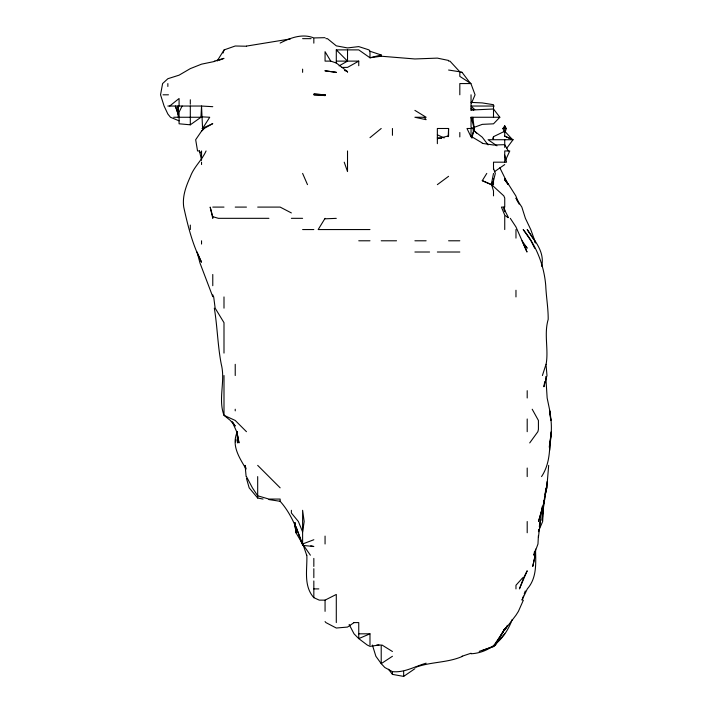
<?xml version="1.0" encoding="UTF-8"?>
<svg xmlns="http://www.w3.org/2000/svg" width="712" height="712" viewBox="0 0 712 712"><rect width="100%" height="100%" fill="white"/><g stroke="black" fill="none" stroke-linecap="round" stroke-linejoin="round"><path stroke-width="1.07" d="M547.012 481.713L546.798 487.836L543.657 502.129M543.87 501.106L542.161 520.499L542.597 516.423M448.195 136.66L448.587 128.489L437.355 128.489L437.355 143.664M535.54 549.086C535.762 562.872 537.186 577.601 527.316 588.904L522.003 600.127L523.471 596.051M543.834 501.106L542.651 521.522L538.423 531.357M538.423 535.477L537.969 543.986L533.866 555.209L534.561 551.133M544.991 493.959L546.184 487.836L544.858 499.067L538.53 521.522L541.698 510.29L538.423 537.293M544.101 501.106L542.936 513.352M549.655 450.438L551.337 431.686L549.246 447.18M548.685 465.372L546.798 487.836L545.018 494.982M546.104 364.313C548.792 349.405 543.799 334.231 548.196 319.394C548.276 308.1 546.22 296.966 545.748 285.708C544.11 265.256 536.261 245.391 523.187 229.558L530.404 239.953M538.575 531.731L538.877 529.692M539.331 526.631L540.096 521.522M472.341 120.319L472.83 117.258L474.237 128.489L472.029 137.674M544.724 381.668L543.897 386.767L546.985 375.536L546.015 364.313L542.402 375.536M541.645 266.306C545.063 251.897 534.534 240.549 527.2 229.558L533.982 239.917M310.77 545.819L313.832 546.513L302.609 545.383L302.609 543.986L310.387 555.209M493.505 173.408L491.289 184.639L493.505 184.639L493.505 178.65M237.345 431.686C231.062 445.534 239.33 457.54 246.103 469.066M235.494 441.894L236.01 439.856M471.629 137.674L474.237 128.489L471.041 117.258L499.833 117.258L493.505 109.007L471.041 110.04M541.512 509.276L542.428 506.214M223.016 53.053L224.164 49.884L235.227 46.004L246.459 46.227M505.048 132.316L506.312 128.489L504.737 125.819L502.93 128.489L504.372 132.316M524.201 594.004L525.305 590.942M512.177 619.529C505.707 637.596 491.138 652.735 471.041 653.767M492.659 138.707L493.505 136.668L504.737 131.222L512.596 139.721L504.737 136.152L504.737 125.819M471.451 103.302L475.064 94.803L470.917 83.571L459.818 76.371L459.818 72.339L462.052 72.339L470.543 83.571M523.382 600.127L518.416 611.359L515.969 615.212L504.737 629.88L507.612 625.323L494.155 645.045M505.654 159.942L509.792 150.953L504.737 150.953L504.737 162.176M479.212 651.355L493.505 646.656L495.561 645.045L504.31 629.328M182.112 106.035L179.077 112.131L179.077 123.79L190.309 124.814L201.54 116.839L209.728 117.258L203.169 127.555M541.556 476.604C548.213 466.6 549.744 454.657 549.815 442.917C552.12 432.291 551.72 421.335 549.655 410.708L550.821 420.454L549.655 410.032L547.154 397.999L545.793 376.559M502.191 633.822L504.737 628.732L495.997 643.319M206.071 150.953C201.914 160.334 193.842 166.884 190.309 176.79C185.974 186.321 182.192 196.45 183.74 207.094C187.897 225.989 192.569 244.901 201.54 262.203L197.046 252.012L200.063 263.244L212.772 296.708M493.505 168.433L495.329 173.408L493.505 180.741L491.289 184.639L482.273 180.67L486.777 173.408M325.064 218.326L318.175 229.558L369.982 229.558M217.08 61.116L223.995 50.027M201.54 131.133L204.139 128.489L202.021 128.489L212.772 123.621L204.139 128.489L201.54 131.133L195.675 139.721L197.544 150.953L199.422 150.953L200.481 152.822M529.71 442.917L537.88 431.686L538.423 429.363L538.423 420.454L532.193 409.231M506.65 148.354L513.041 139.721L504.737 136.152M504.737 633.822L493.505 646.327M522.777 577.672L515.969 585.255L515.969 588.904M499.833 117.258L493.505 123.826L482.273 124.36L474.112 127.368M494.884 645.045L493.505 646.184L482.273 650.581M369.982 137.656L381.214 128.489M169.696 106.035L179.077 98.505L179.077 106.035M437.355 184.639L448.587 176.318M494.368 171.761L504.737 164.561M354.024 622.591L347.518 627.067L336.295 628.029L325.909 622.591L325.064 621.576M388.44 669.227L392.445 674.38L403.668 676.4L414.9 668.693M392.445 656.277L381.214 663.637L375.883 656.277L372.394 645.045M339.099 65.887L347.518 61.116L347.518 49.884M358.75 65.735L358.75 61.116L347.518 67.391L341.395 67.435M306.845 555.209C307.362 569.591 303.276 585.745 313.832 597.671L319.243 600.127L325.064 600.127L336.295 594.44L336.295 622.591M280.145 43.067C290.469 37.798 302.404 33.304 313.832 37.932L325.064 37.674M376.799 645.045L381.214 645.045L381.214 663.637L384.827 667.509L392.445 671.647C404.576 672.84 414.856 666.405 426.132 663.183M369.982 645.045L369.982 633.822L358.75 638.62L354.033 633.822L349.147 624.46M219.056 60.324L223.995 58.357L214.312 61.116M462.64 656.277C447.812 662.934 431.063 661.644 415.924 667.215M302.609 543.986L313.832 539.74M461.919 656.277L471.041 653.242M437.355 138.796L448.587 135.867L448.587 128.489M325.865 38.653L327.458 38.653L336.295 45.853L347.518 47.927L358.75 46.6L368.958 49.884L369.982 51.246L369.982 57.779L381.214 56.221L381.214 54.993L369.982 57.779L358.75 49.884L336.295 49.884L336.295 63.234M246.459 46.102L290.354 38.938M378.953 645.045L369.982 646.362L367.276 645.045L358.75 638.62L358.75 622.591L353.464 622.591M214.926 61.383L201.54 64.16L190.309 68.619L179.077 75.169L167.854 78.721L162.594 83.571L160.547 94.803L164.089 106.035L167.854 114.027L170.462 117.258L179.077 120.844M325.064 218.815L336.295 218.362M302.609 38.653L311.091 38.653M330.751 61.116L325.064 61.116L325.064 51.691L330.751 61.116L336.295 62.994L347.518 71.6L347.518 72.339M336.295 61.116L347.518 61.116L336.295 49.884M347.848 61.116L358.75 61.116M448.587 61.116L449.948 61.116L459.818 71.796L462.052 72.339M470.917 83.571L459.818 83.571L459.818 94.803M163.03 94.803L168.459 94.803M325.064 94.803L313.832 94.803L325.064 95.595L325.064 94.803L313.832 94.037L324.903 94.803L325.064 95.595M167.854 106.035L201.54 106.035L212.772 106.693M494.235 106.035L471.041 106.035L474.788 109.639M173.684 117.258L178 117.258M179.077 117.258L200.944 117.258L201.54 106.035L202.573 128.489M502.93 128.489L506.312 128.489M513.041 139.721L488.094 139.721L496.958 145.835M212.772 207.094L223.995 207.094M235.227 207.094L246.459 207.094M257.682 207.094L280.145 207.094L291.377 212.933M268.913 218.326L218.388 218.326L212.772 216.679L210.174 207.094L212.772 218.326L212.772 216.679M291.377 218.326L302.609 218.326M302.609 229.558L313.832 229.558M358.75 240.79L369.982 240.79M381.214 240.79L396.531 240.79M414.9 240.79L426.132 240.79M448.587 240.79L459.818 240.79M414.9 252.012L429.576 252.012M437.355 252.012L459.818 252.012M313.832 588.904L318.834 588.904M358.75 633.822L369.982 633.822M471.041 102.394L482.273 102.92L493.505 104.7L493.505 117.258M381.214 56.221L414.9 58.962L437.355 58.117L448.587 60.458M482.273 143.37L493.505 145.017L504.737 144.669L508.288 150.953M268.913 499.566L280.145 501.301C290.879 513.245 296.548 528.215 302.191 542.962M448.587 70.025L458.795 71.636M437.355 137.638L441.636 138.475M246.459 478.384L249.164 487.836L257.682 498.017L263.048 499.067M369.982 51.246L381.214 54.993M344.457 70.479L347.518 71.6M482.273 180.67L491.574 184.639L503.811 195.871L504.737 197.998L504.737 207.094L501.417 207.094L504.737 215.122L504.737 229.558M437.355 134.826L444.163 137.941M482.273 142.996L471.041 136.304L472.038 138.012M414.9 110.369L426.132 117.258L414.9 117.258L426.132 119.696L424.263 117.258M382.033 645.045L392.445 651.507M471.041 108.277L473.64 110.262M472.777 129.833L482.273 137.22L488.094 144.901M505.556 215.763L508.012 217.685M246.459 431.686L235.227 420.454L223.995 415.31C217.854 399.023 225.615 381.045 221.281 364.313C217.694 345.721 217.409 326.808 214.321 308.163M257.682 465.372L280.145 487.836M473.622 130.038L476.506 133.135M525.136 245.987L527.2 248.212L522.047 240.79L527.014 252.012L515.969 226.941L510.29 218.326M232.824 422.323L235.227 426.061L230.35 420.454L223.995 415.31L223.995 375.536M302.057 543.042L295.978 532.754L294.652 522.546M246.459 476.604L252.413 487.836L257.682 495.792L268.913 499.067L280.145 499.067L280.145 501.301M508.377 217.427L504.737 210.263L503.954 207.094L503.989 210.156M530.938 240.79L534.721 248.274M517.909 202.119L515.969 198.141L521.843 207.094L525.394 218.326L530.76 229.558L535.531 242.828M499.851 167.792L507.754 183.767L504.737 178.614L508.421 184.639L504.737 179.94L508.697 184.639L515.808 195.871L519.146 204.148M307.486 184.639L302.609 173.408M232.067 421.451L236.669 431.686L238.983 442.917L237.826 435.771M212.772 294.866L213.689 296.931L215.157 308.163L223.995 322.678L223.995 353.081M303.178 545L306.676 555.209M492.401 181.578L493.505 184.639M178.329 114.276L175.348 106.035L178.4 115.219M301.995 543.986L296.103 526.631M344.216 162.176L347.518 171.565L347.518 150.953M534.543 240.79L535.246 242.828M491.574 184.639L493.505 190.923L493.505 195.871M245.907 468.149L245.079 465.372L246.138 476.604M504.737 155.18L506.57 162.176L493.505 162.176L493.505 169.305M199.422 150.953L201.54 159.96M237.497 433.733L237.167 431.686L237.479 442.917M294.759 522.546L295.978 532.754L294.901 522.546M178.561 112.158L177.938 106.035L178.249 117.258M527.2 390.692L527.2 397.999M527.2 418.976L527.2 431.686M527.2 468.015L527.2 476.604M527.2 521.522L527.2 532.754M515.969 229.558L515.969 238.12M515.969 290.247L515.969 296.931M504.737 139.721L504.737 147.402M504.737 209.844L504.737 211.678M493.505 136.668L493.505 138.893M471.041 94.803L471.041 110.271M471.041 117.258L471.041 127.395L474.237 128.489L466.992 128.489L471.041 136.927L471.041 128.489M459.818 132.485L459.818 136.927M403.668 671.345L403.668 676.4M392.445 128.489L392.445 135.307M392.445 671.647L392.445 674.38M325.064 536.083L325.064 543.986M325.064 600.127L325.064 611.359M313.832 38.653L313.832 43.156M313.832 558.404L313.832 566.441M313.832 568.71L313.832 577.672M313.832 580.956L313.832 597.671M302.609 69.135L302.609 72.339M302.609 545.383L302.609 510.29L304.175 521.522L302.609 531.935L298.39 521.522L291.377 513.005L291.377 510.29M257.682 476.604L257.682 498.017M235.227 364.313L235.227 375.536M235.227 409.231L235.227 410.868M223.995 296.931L223.995 308.163M212.772 274.476L212.772 285.708M201.54 150.953L201.54 160.049M201.54 162.176L201.54 164.561M201.54 240.79L201.54 244.065M190.309 99.769L190.309 104.192M190.309 106.035L190.309 124.814M190.309 225.081L190.309 229.558M167.854 83.571L167.854 86.464M535.184 555.209L532.745 566.441L535.246 555.209M523.685 577.672L519.431 588.904L527.2 570.775L523.685 577.672M336.295 72.339L325.064 70.817L336.295 72.339"/></g></svg>
